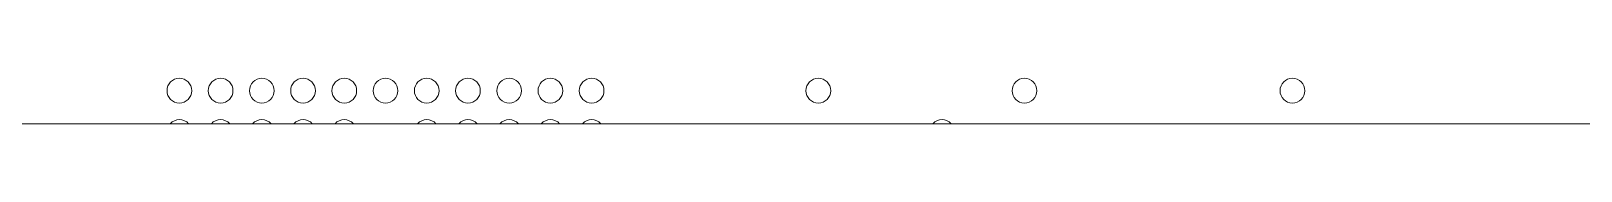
# Model space of a CAD drawing. Header units: metres. Extents: x 0.424 to 0.895, y -0.018 to 0.953.
# Drawn here: x 0.6175 to 0.6363, y 0.59078 to 0.59133 of the extents above; entities that cross this region are included whole.
import ezdxf

# ---------------------------------------------------------------- set-up
doc = ezdxf.new("R2010")
doc.units = ezdxf.units.M
doc.layers.add('Sichtbar (ISO)', color=7, linetype='Continuous', lineweight=50)

msp = doc.modelspace()

# ---------------------------------------------------------------- linework, layer by layer
at = {"layer": 'Sichtbar (ISO)', "lineweight": 9}
msp.add_line((0.6552, 0.5907760999609756), (0.5603999999999998, 0.5907760999609757), dxfattribs=at)
for centre, radius in [((0.6193000000000008, 0.5911760999609749), 0.0001499999999996362), ((0.6198000000000008, 0.5911760999609749), 0.0001499999999996362), ((0.6203000000000009, 0.5911760999609749), 0.0001499999999996362), ((0.6208000000000008, 0.5911760999609749), 0.0001499999999996362), ((0.6213000000000009, 0.5911760999609749), 0.0001499999999996362), ((0.6218000000000008, 0.5911760999609749), 0.0001499999999996362), ((0.6223000000000009, 0.5911760999609749), 0.0001499999999996362), ((0.6228000000000008, 0.5911760999609749), 0.0001499999999996362), ((0.6233000000000009, 0.5911760999609749), 0.0001499999999996362), ((0.6238000000000008, 0.5911760999609749), 0.0001499999999996362), ((0.6243000000000009, 0.5911760999609749), 0.0001499999999996362), ((0.6270500000000009, 0.5911760999609749), 0.0001499999999996362), ((0.6295500000000008, 0.5911760999609749), 0.0001499999999996362), ((0.6328000000000004, 0.5911760999609749), 0.000150000000000091)]:
    msp.add_circle(centre, radius, dxfattribs=at)
for centre, radius, start, end in [((0.6193000000000008, 0.5906760999609748), 0.0001499999999997243, 41.81031489588445, 138.1896851042314), ((0.6198000000000008, 0.5906760999609748), 0.0001499999999997243, 41.81031489588445, 138.1896851042314), ((0.6203000000000009, 0.5906760999609748), 0.0001499999999997243, 41.81031489588445, 138.1896851042314), ((0.6208000000000008, 0.5906760999609748), 0.0001499999999997243, 41.81031489588445, 138.1896851042314), ((0.6213000000000009, 0.5906760999609748), 0.0001499999999997243, 41.81031489588445, 138.1896851042314), ((0.6223000000000009, 0.5906760999609748), 0.0001499999999997243, 41.81031489588445, 138.1896851042314), ((0.6228000000000008, 0.5906760999609748), 0.0001499999999997622, 41.81031489590064, 138.1896851042152), ((0.6233000000000009, 0.5906760999609748), 0.0001499999999997243, 41.81031489588445, 138.1896851042314), ((0.6238000000000008, 0.5906760999609748), 0.0001499999999997622, 41.81031489590064, 138.1896851042152), ((0.6243000000000009, 0.5906760999609748), 0.0001499999999997243, 41.81031489588445, 138.1896851042152), ((0.6285500000000008, 0.5906760999609748), 0.0001499999999997243, 41.81031489588445, 138.1896851042476)]:
    msp.add_arc(centre, radius, start, end, dxfattribs=at)

doc.saveas('drawing.dxf')
